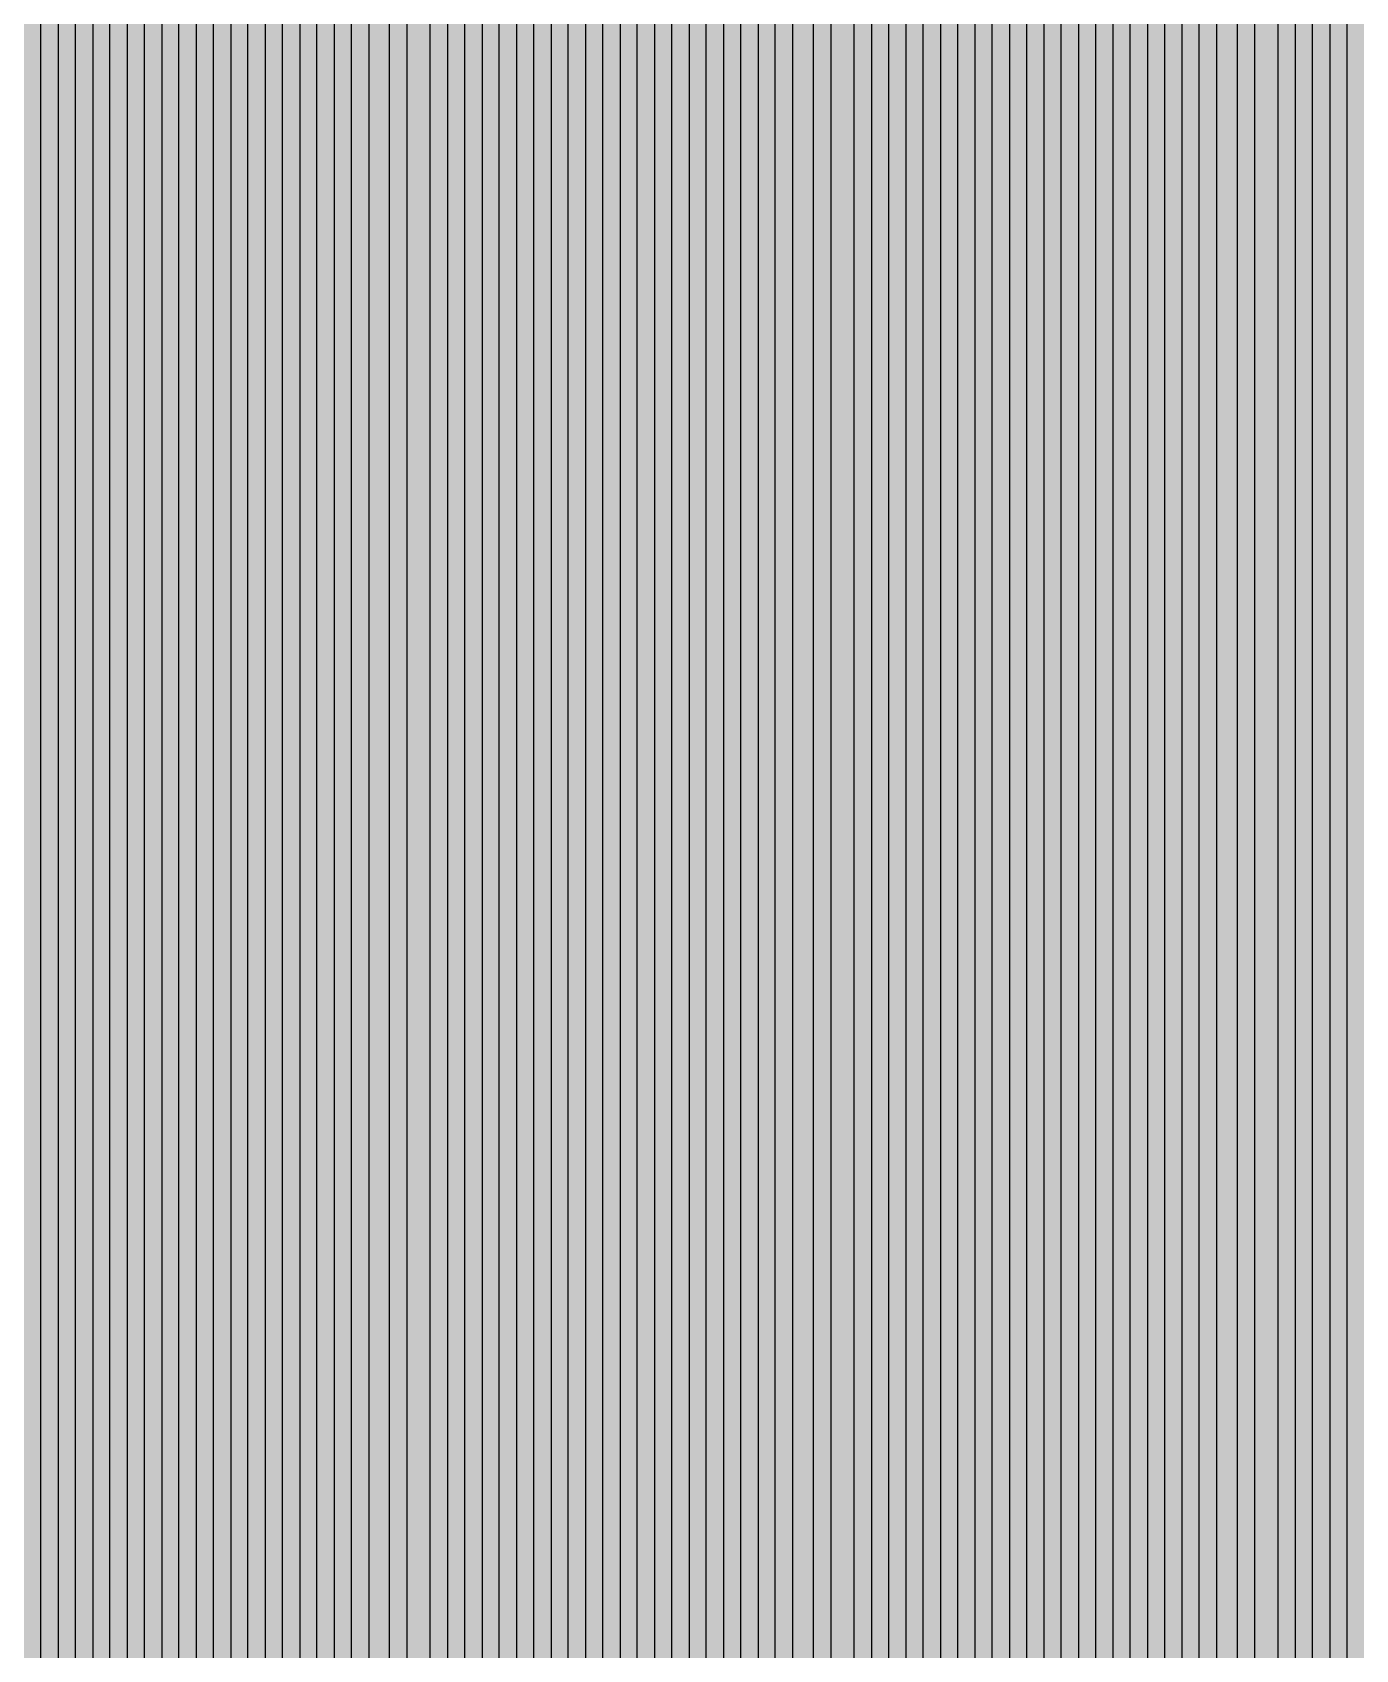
# Model space of a CAD drawing. Header units: metres. Extents: x -7220 to 10980, y -29667 to 1833.
# Drawn here: x 2146 to 2414.5, y -15228.3 to -14900.2 of the extents above; entities that cross this region are included whole.
import ezdxf

# ---------------------------------------------------------------- set-up
doc = ezdxf.new("R2010")
doc.units = ezdxf.units.M
doc.layers.add('Metal1', color=4, linetype='CONTINUOUS')
doc.layers.add('Polyimide', color=7, linetype='CONTINUOUS')

msp = doc.modelspace()

# ---------------------------------------------------------------- hatches: boundary and pattern name
at = {"layer": 'Polyimide'}
msp.add_hatch(color=7, dxfattribs=at).paths.add_polyline_path([(4099.45, -13861.55), (4142.64, -14152.77), (4214.18, -14438.35), (4313.36, -14715.55), (4439.24, -14981.69), (4590.59, -15234.21), (4765.97, -15470.68), (4963.68, -15688.82), (5181.82, -15886.53), (5418.29, -16061.91), (5670.81, -16213.26), (5936.95, -16339.14), (6214.15, -16438.32), (6499.73, -16509.85), (6790.95, -16553.05), (7085, -16567.5), (9980.38, -16567.5), (10058.79, -16571.35), (10136.45, -16582.87), (10212.6, -16601.95), (10286.52, -16628.4), (10357.49, -16661.96), (10424.83, -16702.32), (10487.89, -16749.09), (10546.06, -16801.81), (10598.78, -16859.98), (10645.55, -16923.04), (10685.91, -16990.38), (10719.48, -17061.35), (10745.93, -17135.27), (10765, -17211.43), (10776.52, -17289.08), (10780.38, -17367.5), (10780.38, -21957.3), (10741.61, -22012.91), (10705.97, -22070.59), (10673.58, -22130.14), (10644.53, -22191.39), (10618.92, -22254.16), (10596.82, -22318.25), (10578.3, -22383.46), (10563.41, -22449.6), (10552.21, -22516.46), (10544.72, -22583.84), (10540.97, -22651.53), (10540.97, -22719.32), (10544.72, -22787.01), (10552.21, -22854.38), (10563.41, -22921.24), (10578.3, -22987.38), (10596.82, -23052.6), (10618.92, -23116.68), (10644.53, -23179.45), (10673.58, -23240.71), (10705.97, -23300.26), (10741.61, -23357.93), (10780.38, -23413.54), (10780.38, -28667.5), (10776.52, -28745.91), (10765, -28823.57), (10745.93, -28899.73), (10719.48, -28973.65), (10685.91, -29044.62), (10645.55, -29111.96), (10598.78, -29175.01), (10546.06, -29233.19), (10487.89, -29285.91), (10424.83, -29332.68), (10357.49, -29373.04), (10286.52, -29406.6), (10212.6, -29433.05), (10136.45, -29452.13), (10058.79, -29463.65), (9980.38, -29467.5), (-6219.63, -29467.5), (-6298.04, -29463.65), (-6375.7, -29452.13), (-6451.85, -29433.05), (-6525.77, -29406.6), (-6596.74, -29373.04), (-6664.08, -29332.68), (-6727.14, -29285.91), (-6785.31, -29233.19), (-6838.03, -29175.01), (-6884.8, -29111.96), (-6925.16, -29044.62), (-6958.73, -28973.65), (-6985.18, -28899.73), (-7004.25, -28823.57), (-7015.77, -28745.91), (-7019.63, -28667.5), (-7019.63, -23426.32), (-6979.36, -23370.07), (-6942.33, -23311.63), (-6908.66, -23251.2), (-6878.45, -23188.96), (-6851.81, -23125.12), (-6828.81, -23059.88), (-6809.53, -22993.44), (-6794.04, -22926.02), (-6782.37, -22857.83), (-6774.57, -22789.09), (-6770.67, -22720.02), (-6770.67, -22650.84), (-6774.57, -22581.77), (-6782.37, -22513.03), (-6794.04, -22444.84), (-6809.53, -22377.42), (-6828.81, -22310.98), (-6851.81, -22245.74), (-6878.45, -22181.89), (-6908.66, -22119.66), (-6942.33, -22059.22), (-6979.36, -22000.79), (-7019.63, -21944.54), (-7019.63, -17367.5), (-7015.77, -17289.08), (-7004.25, -17211.43), (-6985.18, -17135.27), (-6958.73, -17061.35), (-6925.16, -16990.38), (-6884.8, -16923.04), (-6838.03, -16859.98), (-6785.31, -16801.81), (-6727.14, -16749.09), (-6664.08, -16702.32), (-6596.74, -16661.96), (-6525.77, -16628.4), (-6451.85, -16601.95), (-6375.7, -16582.87), (-6298.04, -16571.35), (-6219.63, -16567.5), (-3314, -16567.5), (-3019.95, -16553.05), (-2728.73, -16509.85), (-2443.15, -16438.32), (-2165.95, -16339.14), (-1899.81, -16213.26), (-1647.29, -16061.91), (-1410.82, -15886.53), (-1192.68, -15688.82), (-994.97, -15470.68), (-819.59, -15234.21), (-668.24, -14981.69), (-542.36, -14715.55), (-443.18, -14438.35), (-371.64, -14152.77), (-328.45, -13861.55), (-314, -13567.5), (-314, -13373.48), (-317.45, -13328.11), (-327.72, -13283.78), (-344.58, -13241.52), (-367.63, -13202.3), (-396.35, -13167.01), (-430.08, -13136.47), (-468.03, -13111.38), (-509.35, -13092.32), (-509.35, -13092.32), (-578.18, -13061.27), (-642.2, -13021.24), (-700.26, -12972.96), (-751.3, -12917.31), (-794.39, -12855.3), (-828.74, -12788.06), (-853.73, -12716.8), (-868.91, -12642.84), (-874, -12567.5), (-868.91, -12492.16), (-853.73, -12418.19), (-828.74, -12346.94), (-794.39, -12279.7), (-751.3, -12217.69), (-700.26, -12162.04), (-642.2, -12113.76), (-578.18, -12073.73), (-509.35, -12042.68), (-509.35, -12042.68), (-468.03, -12023.62), (-430.08, -11998.53), (-396.35, -11967.99), (-367.63, -11932.7), (-344.58, -11893.47), (-327.72, -11851.21), (-317.45, -11806.89), (-314, -11761.52), (-314, -11074.31), (-317.45, -11028.94), (-327.72, -10984.62), (-344.58, -10942.36), (-367.63, -10903.13), (-396.35, -10867.84), (-430.08, -10837.3), (-468.03, -10812.21), (-509.35, -10793.16), (-509.35, -10793.16), (-578.18, -10762.1), (-642.2, -10722.07), (-700.26, -10673.8), (-751.3, -10618.15), (-794.39, -10556.13), (-828.74, -10488.89), (-853.73, -10417.64), (-868.91, -10343.67), (-874, -10268.33), (-868.91, -10192.99), (-853.73, -10119.03), (-828.74, -10047.77), (-794.39, -9980.53), (-751.3, -9918.52), (-700.26, -9862.87), (-642.2, -9814.59), (-578.18, -9774.56), (-509.35, -9743.51), (-509.35, -9743.51), (-468.03, -9724.45), (-430.08, -9699.36), (-396.35, -9668.82), (-367.63, -9633.53), (-344.58, -9594.31), (-327.72, -9552.05), (-317.45, -9507.72), (-314, -9462.35), (-314, -8775.14), (-317.45, -8729.78), (-327.72, -8685.45), (-344.58, -8643.19), (-367.63, -8603.96), (-396.35, -8568.68), (-430.08, -8538.14), (-468.03, -8513.05), (-509.35, -8493.99), (-509.35, -8493.99), (-578.18, -8462.94), (-642.2, -8422.91), (-700.26, -8374.63), (-751.3, -8318.98), (-794.39, -8256.97), (-828.74, -8189.73), (-853.73, -8118.47), (-868.91, -8044.5), (-874, -7969.17), (-868.91, -7893.83), (-853.73, -7819.86), (-828.74, -7748.61), (-794.39, -7681.36), (-751.3, -7619.35), (-700.26, -7563.7), (-642.2, -7515.42), (-578.18, -7475.4), (-509.35, -7444.34), (-509.35, -7444.34), (-468.03, -7425.28), (-430.08, -7400.2), (-396.35, -7369.66), (-367.63, -7334.37), (-344.58, -7295.14), (-327.72, -7252.88), (-317.45, -7208.56), (-314, -7163.19), (-314, -6475.98), (-317.45, -6430.61), (-327.72, -6386.29), (-344.58, -6344.02), (-367.63, -6304.8), (-396.35, -6269.51), (-430.08, -6238.97), (-468.03, -6213.88), (-509.35, -6194.82), (-509.35, -6194.82), (-578.18, -6163.77), (-642.2, -6123.74), (-700.26, -6075.46), (-751.3, -6019.81), (-794.39, -5957.8), (-828.74, -5890.56), (-853.73, -5819.31), (-868.91, -5745.34), (-874, -5670), (-868.91, -5594.66), (-853.73, -5520.69), (-828.74, -5449.44), (-794.39, -5382.2), (-751.3, -5320.19), (-700.26, -5264.54), (-642.2, -5216.26), (-578.18, -5176.23), (-509.35, -5145.18), (-509.35, -5145.18), (-468.03, -5126.12), (-430.08, -5101.03), (-396.35, -5070.49), (-367.63, -5035.2), (-344.58, -4995.98), (-327.72, -4953.71), (-317.45, -4909.39), (-314, -4864.02), (-314, 380), (-314, 1532.5), (-269, 1532.5), (-268.78, 1525.63), (-268.1, 1518.79), (-266.98, 1512.02), (-265.42, 1505.32), (-263.43, 1498.75), (-261.01, 1492.32), (-258.17, 1486.06), (-254.93, 1480), (-251.3, 1474.17), (-247.3, 1468.58), (-242.94, 1463.27), (-238.25, 1458.25), (-233.23, 1453.56), (-227.92, 1449.2), (-222.33, 1445.2), (-216.5, 1441.57), (-210.44, 1438.33), (-204.18, 1435.49), (-197.75, 1433.07), (-191.18, 1431.08), (-184.48, 1429.52), (-177.71, 1428.4), (-170.87, 1427.72), (-164, 1427.5), (-157.13, 1427.72), (-150.29, 1428.4), (-143.52, 1429.52), (-136.82, 1431.08), (-130.25, 1433.07), (-123.82, 1435.49), (-117.56, 1438.33), (-111.5, 1441.57), (-105.67, 1445.2), (-100.08, 1449.2), (-94.77, 1453.56), (-89.75, 1458.25), (-85.06, 1463.27), (-80.7, 1468.58), (-76.7, 1474.17), (-73.07, 1480), (-69.83, 1486.06), (-66.99, 1492.32), (-64.57, 1498.75), (-62.58, 1505.32), (-61.02, 1512.02), (-59.9, 1518.79), (-59.22, 1525.63), (-59, 1532.5), (1786, 1532.5), (3835, 1532.5), (3835.21, 1539.04), (3835.86, 1545.55), (3836.92, 1552.01), (3838.41, 1558.38), (3840.31, 1564.64), (3842.61, 1570.77), (3845.31, 1576.73), (3848.4, 1582.5), (3851.85, 1588.06), (3855.66, 1593.38), (3859.82, 1598.43), (3864.29, 1603.21), (3869.07, 1607.68), (3874.12, 1611.84), (3879.44, 1615.65), (3885, 1619.1), (3890.77, 1622.19), (3896.73, 1624.89), (3902.86, 1627.19), (3909.12, 1629.09), (3915.49, 1630.58), (3921.95, 1631.64), (3928.46, 1632.29), (3935, 1632.5), (3941.54, 1632.29), (3948.05, 1631.64), (3954.51, 1630.58), (3960.88, 1629.09), (3967.14, 1627.19), (3973.27, 1624.89), (3979.23, 1622.19), (3985, 1619.1), (3990.56, 1615.65), (3995.88, 1611.84), (4000.93, 1607.68), (4005.71, 1603.21), (4010.18, 1598.43), (4014.34, 1593.38), (4018.15, 1588.06), (4021.6, 1582.5), (4024.69, 1576.73), (4027.39, 1570.77), (4029.69, 1564.64), (4031.59, 1558.38), (4033.08, 1552.01), (4034.14, 1545.55), (4034.79, 1539.04), (4035, 1532.5), (4085, 1532.5), (4085, 380), (4085, 330), (4085, -4864.02), (4088.45, -4909.39), (4098.72, -4953.71), (4115.58, -4995.98), (4138.63, -5035.2), (4167.35, -5070.49), (4201.08, -5101.03), (4239.03, -5126.12), (4280.35, -5145.18), (4280.35, -5145.18), (4349.18, -5176.23), (4413.2, -5216.26), (4471.26, -5264.54), (4522.3, -5320.19), (4565.39, -5382.2), (4599.74, -5449.44), (4624.73, -5520.69), (4639.91, -5594.66), (4645, -5670), (4639.91, -5745.34), (4624.73, -5819.31), (4599.74, -5890.56), (4565.39, -5957.8), (4522.3, -6019.81), (4471.26, -6075.46), (4413.2, -6123.74), (4349.18, -6163.77), (4280.35, -6194.82), (4239.03, -6213.88), (4201.08, -6238.97), (4167.35, -6269.51), (4138.63, -6304.8), (4115.58, -6344.02), (4098.72, -6386.29), (4088.45, -6430.61), (4085, -6475.98), (4085, -13567.5), (4099.45, -13861.55)])

# ---------------------------------------------------------------- linework, layer by layer
at = {"layer": 'Metal1'}
for points in [[(2147.75, -15232.85), (2147.75, -15209.99), (2147.75, -15187.13), (2147.75, -15164.27), (2147.75, -15141.42), (2147.75, -15118.56), (2147.75, -15095.7), (2147.75, -15072.85), (2147.75, -15049.99), (2147.75, -15027.13), (2147.75, -15004.28), (2147.75, -14981.42), (2147.75, -14958.56), (2147.75, -14935.71), (2147.75, -14912.85), (2147.75, -14889.99)], [(2151.25, -14889.99), (2151.25, -14912.85), (2151.25, -14935.71), (2151.25, -14958.56), (2151.25, -14981.42), (2151.25, -15004.28), (2151.25, -15027.13), (2151.25, -15049.99), (2151.25, -15072.85), (2151.25, -15095.7), (2151.25, -15118.56), (2151.25, -15141.42), (2151.25, -15164.27), (2151.25, -15187.13), (2151.25, -15209.99), (2151.25, -15232.85)], [(2154.75, -15232.85), (2154.75, -15209.99), (2154.75, -15187.13), (2154.75, -15164.27), (2154.75, -15141.42), (2154.75, -15118.56), (2154.75, -15095.7), (2154.75, -15072.85), (2154.75, -15049.99), (2154.75, -15027.13), (2154.75, -15004.28), (2154.75, -14981.42), (2154.75, -14958.56), (2154.75, -14935.71), (2154.75, -14912.85), (2154.75, -14889.99)], [(2158.25, -14889.99), (2158.25, -14912.85), (2158.25, -14935.71), (2158.25, -14958.56), (2158.25, -14981.42), (2158.25, -15004.28), (2158.25, -15027.13), (2158.25, -15049.99), (2158.25, -15072.85), (2158.25, -15095.7), (2158.25, -15118.56), (2158.25, -15141.42), (2158.25, -15164.27), (2158.25, -15187.13), (2158.25, -15209.99), (2158.25, -15232.85)], [(2161.75, -15232.85), (2161.75, -15209.99), (2161.75, -15187.13), (2161.75, -15164.27), (2161.75, -15141.42), (2161.75, -15118.56), (2161.75, -15095.7), (2161.75, -15072.85), (2161.75, -15049.99), (2161.75, -15027.13), (2161.75, -15004.28), (2161.75, -14981.42), (2161.75, -14958.56), (2161.75, -14935.71), (2161.75, -14912.85), (2161.75, -14889.99)], [(2165.25, -14889.99), (2165.25, -14912.85), (2165.25, -14935.71), (2165.25, -14958.56), (2165.25, -14981.42), (2165.25, -15004.28), (2165.25, -15027.13), (2165.25, -15049.99), (2165.25, -15072.85), (2165.25, -15095.7), (2165.25, -15118.56), (2165.25, -15141.42), (2165.25, -15164.27), (2165.25, -15187.13), (2165.25, -15209.99), (2165.25, -15232.85)], [(2168.75, -15232.85), (2168.75, -15209.99), (2168.75, -15187.13), (2168.75, -15164.27), (2168.75, -15141.42), (2168.75, -15118.56), (2168.75, -15095.7), (2168.75, -15072.85), (2168.75, -15049.99), (2168.75, -15027.13), (2168.75, -15004.28), (2168.75, -14981.42), (2168.75, -14958.56), (2168.75, -14935.71), (2168.75, -14912.85), (2168.75, -14889.99)], [(2172.25, -14889.99), (2172.25, -14912.85), (2172.25, -14935.71), (2172.25, -14958.56), (2172.25, -14981.42), (2172.25, -15004.28), (2172.25, -15027.13), (2172.25, -15049.99), (2172.25, -15072.85), (2172.25, -15095.7), (2172.25, -15118.56), (2172.25, -15141.42), (2172.25, -15164.27), (2172.25, -15187.13), (2172.25, -15209.99), (2172.25, -15232.85)], [(2175.75, -15232.85), (2175.75, -15209.99), (2175.75, -15187.13), (2175.75, -15164.27), (2175.75, -15141.42), (2175.75, -15118.56), (2175.75, -15095.7), (2175.75, -15072.85), (2175.75, -15049.99), (2175.75, -15027.13), (2175.75, -15004.28), (2175.75, -14981.42), (2175.75, -14958.56), (2175.75, -14935.71), (2175.75, -14912.85), (2175.75, -14889.99)], [(2179.25, -14889.99), (2179.25, -14912.85), (2179.25, -14935.71), (2179.25, -14958.56), (2179.25, -14981.42), (2179.25, -15004.28), (2179.25, -15027.13), (2179.25, -15049.99), (2179.25, -15072.85), (2179.25, -15095.7), (2179.25, -15118.56), (2179.25, -15141.42), (2179.25, -15164.27), (2179.25, -15187.13), (2179.25, -15209.99), (2179.25, -15232.85)], [(2182.75, -15232.85), (2182.75, -15209.99), (2182.75, -15187.13), (2182.75, -15164.27), (2182.75, -15141.42), (2182.75, -15118.56), (2182.75, -15095.7), (2182.75, -15072.85), (2182.75, -15049.99), (2182.75, -15027.13), (2182.75, -15004.28), (2182.75, -14981.42), (2182.75, -14958.56), (2182.75, -14935.71), (2182.75, -14912.85), (2182.75, -14889.99)], [(2186.25, -14889.99), (2186.25, -14912.85), (2186.25, -14935.71), (2186.25, -14958.56), (2186.25, -14981.42), (2186.25, -15004.28), (2186.25, -15027.13), (2186.25, -15049.99), (2186.25, -15072.85), (2186.25, -15095.7), (2186.25, -15118.56), (2186.25, -15141.42), (2186.25, -15164.27), (2186.25, -15187.13), (2186.25, -15209.99), (2186.25, -15232.85)], [(2189.75, -15232.85), (2189.75, -15209.99), (2189.75, -15187.13), (2189.75, -15164.27), (2189.75, -15141.42), (2189.75, -15118.56), (2189.75, -15095.7), (2189.75, -15072.85), (2189.75, -15049.99), (2189.75, -15027.13), (2189.75, -15004.28), (2189.75, -14981.42), (2189.75, -14958.56), (2189.75, -14935.71), (2189.75, -14912.85), (2189.75, -14889.99)], [(2193.25, -14889.99), (2193.25, -14912.85), (2193.25, -14935.71), (2193.25, -14958.56), (2193.25, -14981.42), (2193.25, -15004.28), (2193.25, -15027.13), (2193.25, -15049.99), (2193.25, -15072.85), (2193.25, -15095.7), (2193.25, -15118.56), (2193.25, -15141.42), (2193.25, -15164.27), (2193.25, -15187.13), (2193.25, -15209.99), (2193.25, -15232.85)], [(2196.75, -15232.85), (2196.75, -15209.99), (2196.75, -15187.13), (2196.75, -15164.27), (2196.75, -15141.42), (2196.75, -15118.56), (2196.75, -15095.7), (2196.75, -15072.85), (2196.75, -15049.99), (2196.75, -15027.13), (2196.75, -15004.28), (2196.75, -14981.42), (2196.75, -14958.56), (2196.75, -14935.71), (2196.75, -14912.85), (2196.75, -14889.99)], [(2200.25, -14889.99), (2200.25, -14912.85), (2200.25, -14935.71), (2200.25, -14958.56), (2200.25, -14981.42), (2200.25, -15004.28), (2200.25, -15027.13), (2200.25, -15049.99), (2200.25, -15072.85), (2200.25, -15095.7), (2200.25, -15118.56), (2200.25, -15141.42), (2200.25, -15164.27), (2200.25, -15187.13), (2200.25, -15209.99), (2200.25, -15232.85)], [(2203.75, -15232.85), (2203.75, -15209.99), (2203.75, -15187.13), (2203.75, -15164.27), (2203.75, -15141.42), (2203.75, -15118.56), (2203.75, -15095.7), (2203.75, -15072.85), (2203.75, -15049.99), (2203.75, -15027.13), (2203.75, -15004.28), (2203.75, -14981.42), (2203.75, -14958.56), (2203.75, -14935.71), (2203.75, -14912.85), (2203.75, -14889.99)], [(2207.25, -14889.99), (2207.25, -14912.85), (2207.25, -14935.71), (2207.25, -14958.56), (2207.25, -14981.42), (2207.25, -15004.28), (2207.25, -15027.13), (2207.25, -15049.99), (2207.25, -15072.85), (2207.25, -15095.7), (2207.25, -15118.56), (2207.25, -15141.42), (2207.25, -15164.27), (2207.25, -15187.13), (2207.25, -15209.99), (2207.25, -15232.85)], [(2210.75, -15232.85), (2210.75, -15209.99), (2210.75, -15187.13), (2210.75, -15164.27), (2210.75, -15141.42), (2210.75, -15118.56), (2210.75, -15095.7), (2210.75, -15072.85), (2210.75, -15049.99), (2210.75, -15027.13), (2210.75, -15004.28), (2210.75, -14981.42), (2210.75, -14958.56), (2210.75, -14935.71), (2210.75, -14912.85), (2210.75, -14889.99)], [(2214.25, -14889.99), (2214.25, -14912.85), (2214.25, -14935.71), (2214.25, -14958.56), (2214.25, -14981.42), (2214.25, -15004.28), (2214.25, -15027.13), (2214.25, -15049.99), (2214.25, -15072.85), (2214.25, -15095.7), (2214.25, -15118.56), (2214.25, -15141.42), (2214.25, -15164.27), (2214.25, -15187.13), (2214.25, -15209.99), (2214.25, -15232.85)], [(2218.5, -15232.85), (2218.5, -15209.99), (2218.5, -15187.13), (2218.5, -15164.27), (2218.5, -15141.42), (2218.5, -15118.56), (2218.5, -15095.7), (2218.5, -15072.85), (2218.5, -15049.99), (2218.5, -15027.13), (2218.5, -15004.28), (2218.5, -14981.42), (2218.5, -14958.56), (2218.5, -14935.71), (2218.5, -14912.85), (2218.5, -14889.99)], [(2222, -14889.99), (2222, -14912.85), (2222, -14935.71), (2222, -14958.56), (2222, -14981.42), (2222, -15004.28), (2222, -15027.13), (2222, -15049.99), (2222, -15072.85), (2222, -15095.7), (2222, -15118.56), (2222, -15141.42), (2222, -15164.27), (2222, -15187.13), (2222, -15209.99), (2222, -15232.85)], [(2226.75, -15232.85), (2226.75, -15209.99), (2226.75, -15187.13), (2226.75, -15164.27), (2226.75, -15141.42), (2226.75, -15118.56), (2226.75, -15095.7), (2226.75, -15072.85), (2226.75, -15049.99), (2226.75, -15027.13), (2226.75, -15004.28), (2226.75, -14981.42), (2226.75, -14958.56), (2226.75, -14935.71), (2226.75, -14912.85), (2226.75, -14889.99)], [(2230.25, -14889.99), (2230.25, -14912.85), (2230.25, -14935.71), (2230.25, -14958.56), (2230.25, -14981.42), (2230.25, -15004.28), (2230.25, -15027.13), (2230.25, -15049.99), (2230.25, -15072.85), (2230.25, -15095.7), (2230.25, -15118.56), (2230.25, -15141.42), (2230.25, -15164.27), (2230.25, -15187.13), (2230.25, -15209.99), (2230.25, -15232.85)], [(2233.75, -15232.85), (2233.75, -15209.99), (2233.75, -15187.13), (2233.75, -15164.27), (2233.75, -15141.42), (2233.75, -15118.56), (2233.75, -15095.7), (2233.75, -15072.85), (2233.75, -15049.99), (2233.75, -15027.13), (2233.75, -15004.28), (2233.75, -14981.42), (2233.75, -14958.56), (2233.75, -14935.71), (2233.75, -14912.85), (2233.75, -14889.99)], [(2237.25, -14889.99), (2237.25, -14912.85), (2237.25, -14935.71), (2237.25, -14958.56), (2237.25, -14981.42), (2237.25, -15004.28), (2237.25, -15027.13), (2237.25, -15049.99), (2237.25, -15072.85), (2237.25, -15095.7), (2237.25, -15118.56), (2237.25, -15141.42), (2237.25, -15164.27), (2237.25, -15187.13), (2237.25, -15209.99), (2237.25, -15232.85)], [(2240.75, -15232.85), (2240.75, -15209.99), (2240.75, -15187.13), (2240.75, -15164.27), (2240.75, -15141.42), (2240.75, -15118.56), (2240.75, -15095.7), (2240.75, -15072.85), (2240.75, -15049.99), (2240.75, -15027.13), (2240.75, -15004.28), (2240.75, -14981.42), (2240.75, -14958.56), (2240.75, -14935.71), (2240.75, -14912.85), (2240.75, -14889.99)], [(2244.25, -14889.99), (2244.25, -14912.85), (2244.25, -14935.71), (2244.25, -14958.56), (2244.25, -14981.42), (2244.25, -15004.28), (2244.25, -15027.13), (2244.25, -15049.99), (2244.25, -15072.85), (2244.25, -15095.7), (2244.25, -15118.56), (2244.25, -15141.42), (2244.25, -15164.27), (2244.25, -15187.13), (2244.25, -15209.99), (2244.25, -15232.85)], [(2247.75, -15232.85), (2247.75, -15209.99), (2247.75, -15187.13), (2247.75, -15164.27), (2247.75, -15141.42), (2247.75, -15118.56), (2247.75, -15095.7), (2247.75, -15072.85), (2247.75, -15049.99), (2247.75, -15027.13), (2247.75, -15004.28), (2247.75, -14981.42), (2247.75, -14958.56), (2247.75, -14935.71), (2247.75, -14912.85), (2247.75, -14889.99)], [(2251.25, -14889.99), (2251.25, -14912.85), (2251.25, -14935.71), (2251.25, -14958.56), (2251.25, -14981.42), (2251.25, -15004.28), (2251.25, -15027.13), (2251.25, -15049.99), (2251.25, -15072.85), (2251.25, -15095.7), (2251.25, -15118.56), (2251.25, -15141.42), (2251.25, -15164.27), (2251.25, -15187.13), (2251.25, -15209.99), (2251.25, -15232.85)], [(2254.75, -15232.85), (2254.75, -15209.99), (2254.75, -15187.13), (2254.75, -15164.27), (2254.75, -15141.42), (2254.75, -15118.56), (2254.75, -15095.7), (2254.75, -15072.85), (2254.75, -15049.99), (2254.75, -15027.13), (2254.75, -15004.28), (2254.75, -14981.42), (2254.75, -14958.56), (2254.75, -14935.71), (2254.75, -14912.85), (2254.75, -14889.99)], [(2258.25, -14889.99), (2258.25, -14912.85), (2258.25, -14935.71), (2258.25, -14958.56), (2258.25, -14981.42), (2258.25, -15004.28), (2258.25, -15027.13), (2258.25, -15049.99), (2258.25, -15072.85), (2258.25, -15095.7), (2258.25, -15118.56), (2258.25, -15141.42), (2258.25, -15164.27), (2258.25, -15187.13), (2258.25, -15209.99), (2258.25, -15232.85)], [(2261.75, -15232.85), (2261.75, -15209.99), (2261.75, -15187.13), (2261.75, -15164.27), (2261.75, -15141.42), (2261.75, -15118.56), (2261.75, -15095.7), (2261.75, -15072.85), (2261.75, -15049.99), (2261.75, -15027.13), (2261.75, -15004.28), (2261.75, -14981.42), (2261.75, -14958.56), (2261.75, -14935.71), (2261.75, -14912.85), (2261.75, -14889.99)], [(2265.25, -14889.99), (2265.25, -14912.85), (2265.25, -14935.71), (2265.25, -14958.56), (2265.25, -14981.42), (2265.25, -15004.28), (2265.25, -15027.13), (2265.25, -15049.99), (2265.25, -15072.85), (2265.25, -15095.7), (2265.25, -15118.56), (2265.25, -15141.42), (2265.25, -15164.27), (2265.25, -15187.13), (2265.25, -15209.99), (2265.25, -15232.85)], [(2268.75, -15232.85), (2268.75, -15209.99), (2268.75, -15187.13), (2268.75, -15164.27), (2268.75, -15141.42), (2268.75, -15118.56), (2268.75, -15095.7), (2268.75, -15072.85), (2268.75, -15049.99), (2268.75, -15027.13), (2268.75, -15004.28), (2268.75, -14981.42), (2268.75, -14958.56), (2268.75, -14935.71), (2268.75, -14912.85), (2268.75, -14889.99)], [(2272.25, -14889.99), (2272.25, -14912.85), (2272.25, -14935.71), (2272.25, -14958.56), (2272.25, -14981.42), (2272.25, -15004.28), (2272.25, -15027.13), (2272.25, -15049.99), (2272.25, -15072.85), (2272.25, -15095.7), (2272.25, -15118.56), (2272.25, -15141.42), (2272.25, -15164.27), (2272.25, -15187.13), (2272.25, -15209.99), (2272.25, -15232.85)], [(2275.75, -15232.85), (2275.75, -15209.99), (2275.75, -15187.13), (2275.75, -15164.27), (2275.75, -15141.42), (2275.75, -15118.56), (2275.75, -15095.7), (2275.75, -15072.85), (2275.75, -15049.99), (2275.75, -15027.13), (2275.75, -15004.28), (2275.75, -14981.42), (2275.75, -14958.56), (2275.75, -14935.71), (2275.75, -14912.85), (2275.75, -14889.99)], [(2279.25, -14889.99), (2279.25, -14912.85), (2279.25, -14935.71), (2279.25, -14958.56), (2279.25, -14981.42), (2279.25, -15004.28), (2279.25, -15027.13), (2279.25, -15049.99), (2279.25, -15072.85), (2279.25, -15095.7), (2279.25, -15118.56), (2279.25, -15141.42), (2279.25, -15164.27), (2279.25, -15187.13), (2279.25, -15209.99), (2279.25, -15232.85)], [(2282.75, -15232.85), (2282.75, -15209.99), (2282.75, -15187.13), (2282.75, -15164.27), (2282.75, -15141.42), (2282.75, -15118.56), (2282.75, -15095.7), (2282.75, -15072.85), (2282.75, -15049.99), (2282.75, -15027.13), (2282.75, -15004.28), (2282.75, -14981.42), (2282.75, -14958.56), (2282.75, -14935.71), (2282.75, -14912.85), (2282.75, -14889.99)], [(2286.25, -14889.99), (2286.25, -14912.85), (2286.25, -14935.71), (2286.25, -14958.56), (2286.25, -14981.42), (2286.25, -15004.28), (2286.25, -15027.13), (2286.25, -15049.99), (2286.25, -15072.85), (2286.25, -15095.7), (2286.25, -15118.56), (2286.25, -15141.42), (2286.25, -15164.27), (2286.25, -15187.13), (2286.25, -15209.99), (2286.25, -15232.85)], [(2289.75, -15232.85), (2289.75, -15209.99), (2289.75, -15187.13), (2289.75, -15164.27), (2289.75, -15141.42), (2289.75, -15118.56), (2289.75, -15095.7), (2289.75, -15072.85), (2289.75, -15049.99), (2289.75, -15027.13), (2289.75, -15004.28), (2289.75, -14981.42), (2289.75, -14958.56), (2289.75, -14935.71), (2289.75, -14912.85), (2289.75, -14889.99)], [(2293.25, -14889.99), (2293.25, -14912.85), (2293.25, -14935.71), (2293.25, -14958.56), (2293.25, -14981.42), (2293.25, -15004.28), (2293.25, -15027.13), (2293.25, -15049.99), (2293.25, -15072.85), (2293.25, -15095.7), (2293.25, -15118.56), (2293.25, -15141.42), (2293.25, -15164.27), (2293.25, -15187.13), (2293.25, -15209.99), (2293.25, -15232.85)], [(2296.75, -15232.85), (2296.75, -15209.99), (2296.75, -15187.13), (2296.75, -15164.27), (2296.75, -15141.42), (2296.75, -15118.56), (2296.75, -15095.7), (2296.75, -15072.85), (2296.75, -15049.99), (2296.75, -15027.13), (2296.75, -15004.28), (2296.75, -14981.42), (2296.75, -14958.56), (2296.75, -14935.71), (2296.75, -14912.85), (2296.75, -14889.99)], [(2300.25, -14889.99), (2300.25, -14912.85), (2300.25, -14935.71), (2300.25, -14958.56), (2300.25, -14981.42), (2300.25, -15004.28), (2300.25, -15027.13), (2300.25, -15049.99), (2300.25, -15072.85), (2300.25, -15095.7), (2300.25, -15118.56), (2300.25, -15141.42), (2300.25, -15164.27), (2300.25, -15187.13), (2300.25, -15209.99), (2300.25, -15232.85)], [(2304.5, -15232.85), (2304.5, -15209.99), (2304.5, -15187.13), (2304.5, -15164.27), (2304.5, -15141.42), (2304.5, -15118.56), (2304.5, -15095.7), (2304.5, -15072.85), (2304.5, -15049.99), (2304.5, -15027.13), (2304.5, -15004.28), (2304.5, -14981.42), (2304.5, -14958.56), (2304.5, -14935.71), (2304.5, -14912.85), (2304.5, -14889.99)], [(2308, -14889.99), (2308, -14912.85), (2308, -14935.71), (2308, -14958.56), (2308, -14981.42), (2308, -15004.28), (2308, -15027.13), (2308, -15049.99), (2308, -15072.85), (2308, -15095.7), (2308, -15118.56), (2308, -15141.42), (2308, -15164.27), (2308, -15187.13), (2308, -15209.99), (2308, -15232.85)], [(2312.75, -15232.85), (2312.75, -15209.99), (2312.75, -15187.13), (2312.75, -15164.27), (2312.75, -15141.42), (2312.75, -15118.56), (2312.75, -15095.7), (2312.75, -15072.85), (2312.75, -15049.99), (2312.75, -15027.13), (2312.75, -15004.28), (2312.75, -14981.42), (2312.75, -14958.56), (2312.75, -14935.71), (2312.75, -14912.85), (2312.75, -14889.99)], [(2316.25, -14889.99), (2316.25, -14912.85), (2316.25, -14935.71), (2316.25, -14958.56), (2316.25, -14981.42), (2316.25, -15004.28), (2316.25, -15027.13), (2316.25, -15049.99), (2316.25, -15072.85), (2316.25, -15095.7), (2316.25, -15118.56), (2316.25, -15141.42), (2316.25, -15164.27), (2316.25, -15187.13), (2316.25, -15209.99), (2316.25, -15232.85)], [(2319.75, -15232.85), (2319.75, -15209.99), (2319.75, -15187.13), (2319.75, -15164.27), (2319.75, -15141.42), (2319.75, -15118.56), (2319.75, -15095.7), (2319.75, -15072.85), (2319.75, -15049.99), (2319.75, -15027.13), (2319.75, -15004.28), (2319.75, -14981.42), (2319.75, -14958.56), (2319.75, -14935.71), (2319.75, -14912.85), (2319.75, -14889.99)], [(2323.25, -14889.99), (2323.25, -14912.85), (2323.25, -14935.71), (2323.25, -14958.56), (2323.25, -14981.42), (2323.25, -15004.28), (2323.25, -15027.13), (2323.25, -15049.99), (2323.25, -15072.85), (2323.25, -15095.7), (2323.25, -15118.56), (2323.25, -15141.42), (2323.25, -15164.27), (2323.25, -15187.13), (2323.25, -15209.99), (2323.25, -15232.85)], [(2326.75, -15232.85), (2326.75, -15209.99), (2326.75, -15187.13), (2326.75, -15164.27), (2326.75, -15141.42), (2326.75, -15118.56), (2326.75, -15095.7), (2326.75, -15072.85), (2326.75, -15049.99), (2326.75, -15027.13), (2326.75, -15004.28), (2326.75, -14981.42), (2326.75, -14958.56), (2326.75, -14935.71), (2326.75, -14912.85), (2326.75, -14889.99)], [(2330.25, -14889.99), (2330.25, -14912.85), (2330.25, -14935.71), (2330.25, -14958.56), (2330.25, -14981.42), (2330.25, -15004.28), (2330.25, -15027.13), (2330.25, -15049.99), (2330.25, -15072.85), (2330.25, -15095.7), (2330.25, -15118.56), (2330.25, -15141.42), (2330.25, -15164.27), (2330.25, -15187.13), (2330.25, -15209.99), (2330.25, -15232.85)], [(2333.75, -15232.85), (2333.75, -15209.99), (2333.75, -15187.13), (2333.75, -15164.27), (2333.75, -15141.42), (2333.75, -15118.56), (2333.75, -15095.7), (2333.75, -15072.85), (2333.75, -15049.99), (2333.75, -15027.13), (2333.75, -15004.28), (2333.75, -14981.42), (2333.75, -14958.56), (2333.75, -14935.71), (2333.75, -14912.85), (2333.75, -14889.99)], [(2337.25, -14889.99), (2337.25, -14912.85), (2337.25, -14935.71), (2337.25, -14958.56), (2337.25, -14981.42), (2337.25, -15004.28), (2337.25, -15027.13), (2337.25, -15049.99), (2337.25, -15072.85), (2337.25, -15095.7), (2337.25, -15118.56), (2337.25, -15141.42), (2337.25, -15164.27), (2337.25, -15187.13), (2337.25, -15209.99), (2337.25, -15232.85)], [(2340.75, -15232.85), (2340.75, -15209.99), (2340.75, -15187.13), (2340.75, -15164.27), (2340.75, -15141.42), (2340.75, -15118.56), (2340.75, -15095.7), (2340.75, -15072.85), (2340.75, -15049.99), (2340.75, -15027.13), (2340.75, -15004.28), (2340.75, -14981.42), (2340.75, -14958.56), (2340.75, -14935.71), (2340.75, -14912.85), (2340.75, -14889.99)], [(2344.25, -14889.99), (2344.25, -14912.85), (2344.25, -14935.71), (2344.25, -14958.56), (2344.25, -14981.42), (2344.25, -15004.28), (2344.25, -15027.13), (2344.25, -15049.99), (2344.25, -15072.85), (2344.25, -15095.7), (2344.25, -15118.56), (2344.25, -15141.42), (2344.25, -15164.27), (2344.25, -15187.13), (2344.25, -15209.99), (2344.25, -15232.85)], [(2347.75, -15232.85), (2347.75, -15209.99), (2347.75, -15187.13), (2347.75, -15164.27), (2347.75, -15141.42), (2347.75, -15118.56), (2347.75, -15095.7), (2347.75, -15072.85), (2347.75, -15049.99), (2347.75, -15027.13), (2347.75, -15004.28), (2347.75, -14981.42), (2347.75, -14958.56), (2347.75, -14935.71), (2347.75, -14912.85), (2347.75, -14889.99)], [(2351.25, -14889.99), (2351.25, -14912.85), (2351.25, -14935.71), (2351.25, -14958.56), (2351.25, -14981.42), (2351.25, -15004.28), (2351.25, -15027.13), (2351.25, -15049.99), (2351.25, -15072.85), (2351.25, -15095.7), (2351.25, -15118.56), (2351.25, -15141.42), (2351.25, -15164.27), (2351.25, -15187.13), (2351.25, -15209.99), (2351.25, -15232.85)], [(2354.75, -15232.85), (2354.75, -15209.99), (2354.75, -15187.13), (2354.75, -15164.27), (2354.75, -15141.42), (2354.75, -15118.56), (2354.75, -15095.7), (2354.75, -15072.85), (2354.75, -15049.99), (2354.75, -15027.13), (2354.75, -15004.28), (2354.75, -14981.42), (2354.75, -14958.56), (2354.75, -14935.71), (2354.75, -14912.85), (2354.75, -14889.99)], [(2358.25, -14889.99), (2358.25, -14912.85), (2358.25, -14935.71), (2358.25, -14958.56), (2358.25, -14981.42), (2358.25, -15004.28), (2358.25, -15027.13), (2358.25, -15049.99), (2358.25, -15072.85), (2358.25, -15095.7), (2358.25, -15118.56), (2358.25, -15141.42), (2358.25, -15164.27), (2358.25, -15187.13), (2358.25, -15209.99), (2358.25, -15232.85)], [(2361.75, -15232.85), (2361.75, -15209.99), (2361.75, -15187.13), (2361.75, -15164.27), (2361.75, -15141.42), (2361.75, -15118.56), (2361.75, -15095.7), (2361.75, -15072.85), (2361.75, -15049.99), (2361.75, -15027.13), (2361.75, -15004.28), (2361.75, -14981.42), (2361.75, -14958.56), (2361.75, -14935.71), (2361.75, -14912.85), (2361.75, -14889.99)], [(2365.25, -14889.99), (2365.25, -14912.85), (2365.25, -14935.71), (2365.25, -14958.56), (2365.25, -14981.42), (2365.25, -15004.28), (2365.25, -15027.13), (2365.25, -15049.99), (2365.25, -15072.85), (2365.25, -15095.7), (2365.25, -15118.56), (2365.25, -15141.42), (2365.25, -15164.27), (2365.25, -15187.13), (2365.25, -15209.99), (2365.25, -15232.85)], [(2368.75, -15232.85), (2368.75, -15209.99), (2368.75, -15187.13), (2368.75, -15164.27), (2368.75, -15141.42), (2368.75, -15118.56), (2368.75, -15095.7), (2368.75, -15072.85), (2368.75, -15049.99), (2368.75, -15027.13), (2368.75, -15004.28), (2368.75, -14981.42), (2368.75, -14958.56), (2368.75, -14935.71), (2368.75, -14912.85), (2368.75, -14889.99)], [(2372.25, -14889.99), (2372.25, -14912.85), (2372.25, -14935.71), (2372.25, -14958.56), (2372.25, -14981.42), (2372.25, -15004.28), (2372.25, -15027.13), (2372.25, -15049.99), (2372.25, -15072.85), (2372.25, -15095.7), (2372.25, -15118.56), (2372.25, -15141.42), (2372.25, -15164.27), (2372.25, -15187.13), (2372.25, -15209.99), (2372.25, -15232.85)], [(2375.75, -15232.85), (2375.75, -15209.99), (2375.75, -15187.13), (2375.75, -15164.27), (2375.75, -15141.42), (2375.75, -15118.56), (2375.75, -15095.7), (2375.75, -15072.85), (2375.75, -15049.99), (2375.75, -15027.13), (2375.75, -15004.28), (2375.75, -14981.42), (2375.75, -14958.56), (2375.75, -14935.71), (2375.75, -14912.85), (2375.75, -14889.99)], [(2379.25, -14889.99), (2379.25, -14912.85), (2379.25, -14935.71), (2379.25, -14958.56), (2379.25, -14981.42), (2379.25, -15004.28), (2379.25, -15027.13), (2379.25, -15049.99), (2379.25, -15072.85), (2379.25, -15095.7), (2379.25, -15118.56), (2379.25, -15141.42), (2379.25, -15164.27), (2379.25, -15187.13), (2379.25, -15209.99), (2379.25, -15232.85)], [(2382.75, -15232.85), (2382.75, -15209.99), (2382.75, -15187.13), (2382.75, -15164.27), (2382.75, -15141.42), (2382.75, -15118.56), (2382.75, -15095.7), (2382.75, -15072.85), (2382.75, -15049.99), (2382.75, -15027.13), (2382.75, -15004.28), (2382.75, -14981.42), (2382.75, -14958.56), (2382.75, -14935.71), (2382.75, -14912.85), (2382.75, -14889.99)], [(2386.25, -14889.99), (2386.25, -14912.85), (2386.25, -14935.71), (2386.25, -14958.56), (2386.25, -14981.42), (2386.25, -15004.28), (2386.25, -15027.13), (2386.25, -15049.99), (2386.25, -15072.85), (2386.25, -15095.7), (2386.25, -15118.56), (2386.25, -15141.42), (2386.25, -15164.27), (2386.25, -15187.13), (2386.25, -15209.99), (2386.25, -15232.85)], [(2390.5, -15232.85), (2390.5, -15209.99), (2390.5, -15187.13), (2390.5, -15164.27), (2390.5, -15141.42), (2390.5, -15118.56), (2390.5, -15095.7), (2390.5, -15072.85), (2390.5, -15049.99), (2390.5, -15027.13), (2390.5, -15004.28), (2390.5, -14981.42), (2390.5, -14958.56), (2390.5, -14935.71), (2390.5, -14912.85), (2390.5, -14889.99)], [(2394, -14889.99), (2394, -14912.85), (2394, -14935.71), (2394, -14958.56), (2394, -14981.42), (2394, -15004.28), (2394, -15027.13), (2394, -15049.99), (2394, -15072.85), (2394, -15095.7), (2394, -15118.56), (2394, -15141.42), (2394, -15164.27), (2394, -15187.13), (2394, -15209.99), (2394, -15232.85)], [(2398.75, -15232.85), (2398.75, -15209.99), (2398.75, -15187.13), (2398.75, -15164.27), (2398.75, -15141.42), (2398.75, -15118.56), (2398.75, -15095.7), (2398.75, -15072.85), (2398.75, -15049.99), (2398.75, -15027.13), (2398.75, -15004.28), (2398.75, -14981.42), (2398.75, -14958.56), (2398.75, -14935.71), (2398.75, -14912.85), (2398.75, -14889.99)], [(2402.25, -14889.99), (2402.25, -14912.85), (2402.25, -14935.71), (2402.25, -14958.56), (2402.25, -14981.42), (2402.25, -15004.28), (2402.25, -15027.13), (2402.25, -15049.99), (2402.25, -15072.85), (2402.25, -15095.7), (2402.25, -15118.56), (2402.25, -15141.42), (2402.25, -15164.27), (2402.25, -15187.13), (2402.25, -15209.99), (2402.25, -15232.85)], [(2405.75, -15232.85), (2405.75, -15209.99), (2405.75, -15187.13), (2405.75, -15164.27), (2405.75, -15141.42), (2405.75, -15118.56), (2405.75, -15095.7), (2405.75, -15072.85), (2405.75, -15049.99), (2405.75, -15027.13), (2405.75, -15004.28), (2405.75, -14981.42), (2405.75, -14958.56), (2405.75, -14935.71), (2405.75, -14912.85), (2405.75, -14889.99)], [(2409.25, -14889.99), (2409.25, -14912.85), (2409.25, -14935.71), (2409.25, -14958.56), (2409.25, -14981.42), (2409.25, -15004.28), (2409.25, -15027.13), (2409.25, -15049.99), (2409.25, -15072.85), (2409.25, -15095.7), (2409.25, -15118.56), (2409.25, -15141.42), (2409.25, -15164.27), (2409.25, -15187.13), (2409.25, -15209.99), (2409.25, -15232.85)], [(2412.75, -15232.85), (2412.75, -15209.99), (2412.75, -15187.13), (2412.75, -15164.27), (2412.75, -15141.42), (2412.75, -15118.56), (2412.75, -15095.7), (2412.75, -15072.85), (2412.75, -15049.99), (2412.75, -15027.13), (2412.75, -15004.28), (2412.75, -14981.42), (2412.75, -14958.56), (2412.75, -14935.71), (2412.75, -14912.85), (2412.75, -14889.99)]]:
    msp.add_lwpolyline(points, dxfattribs=at)

doc.saveas('drawing.dxf')
